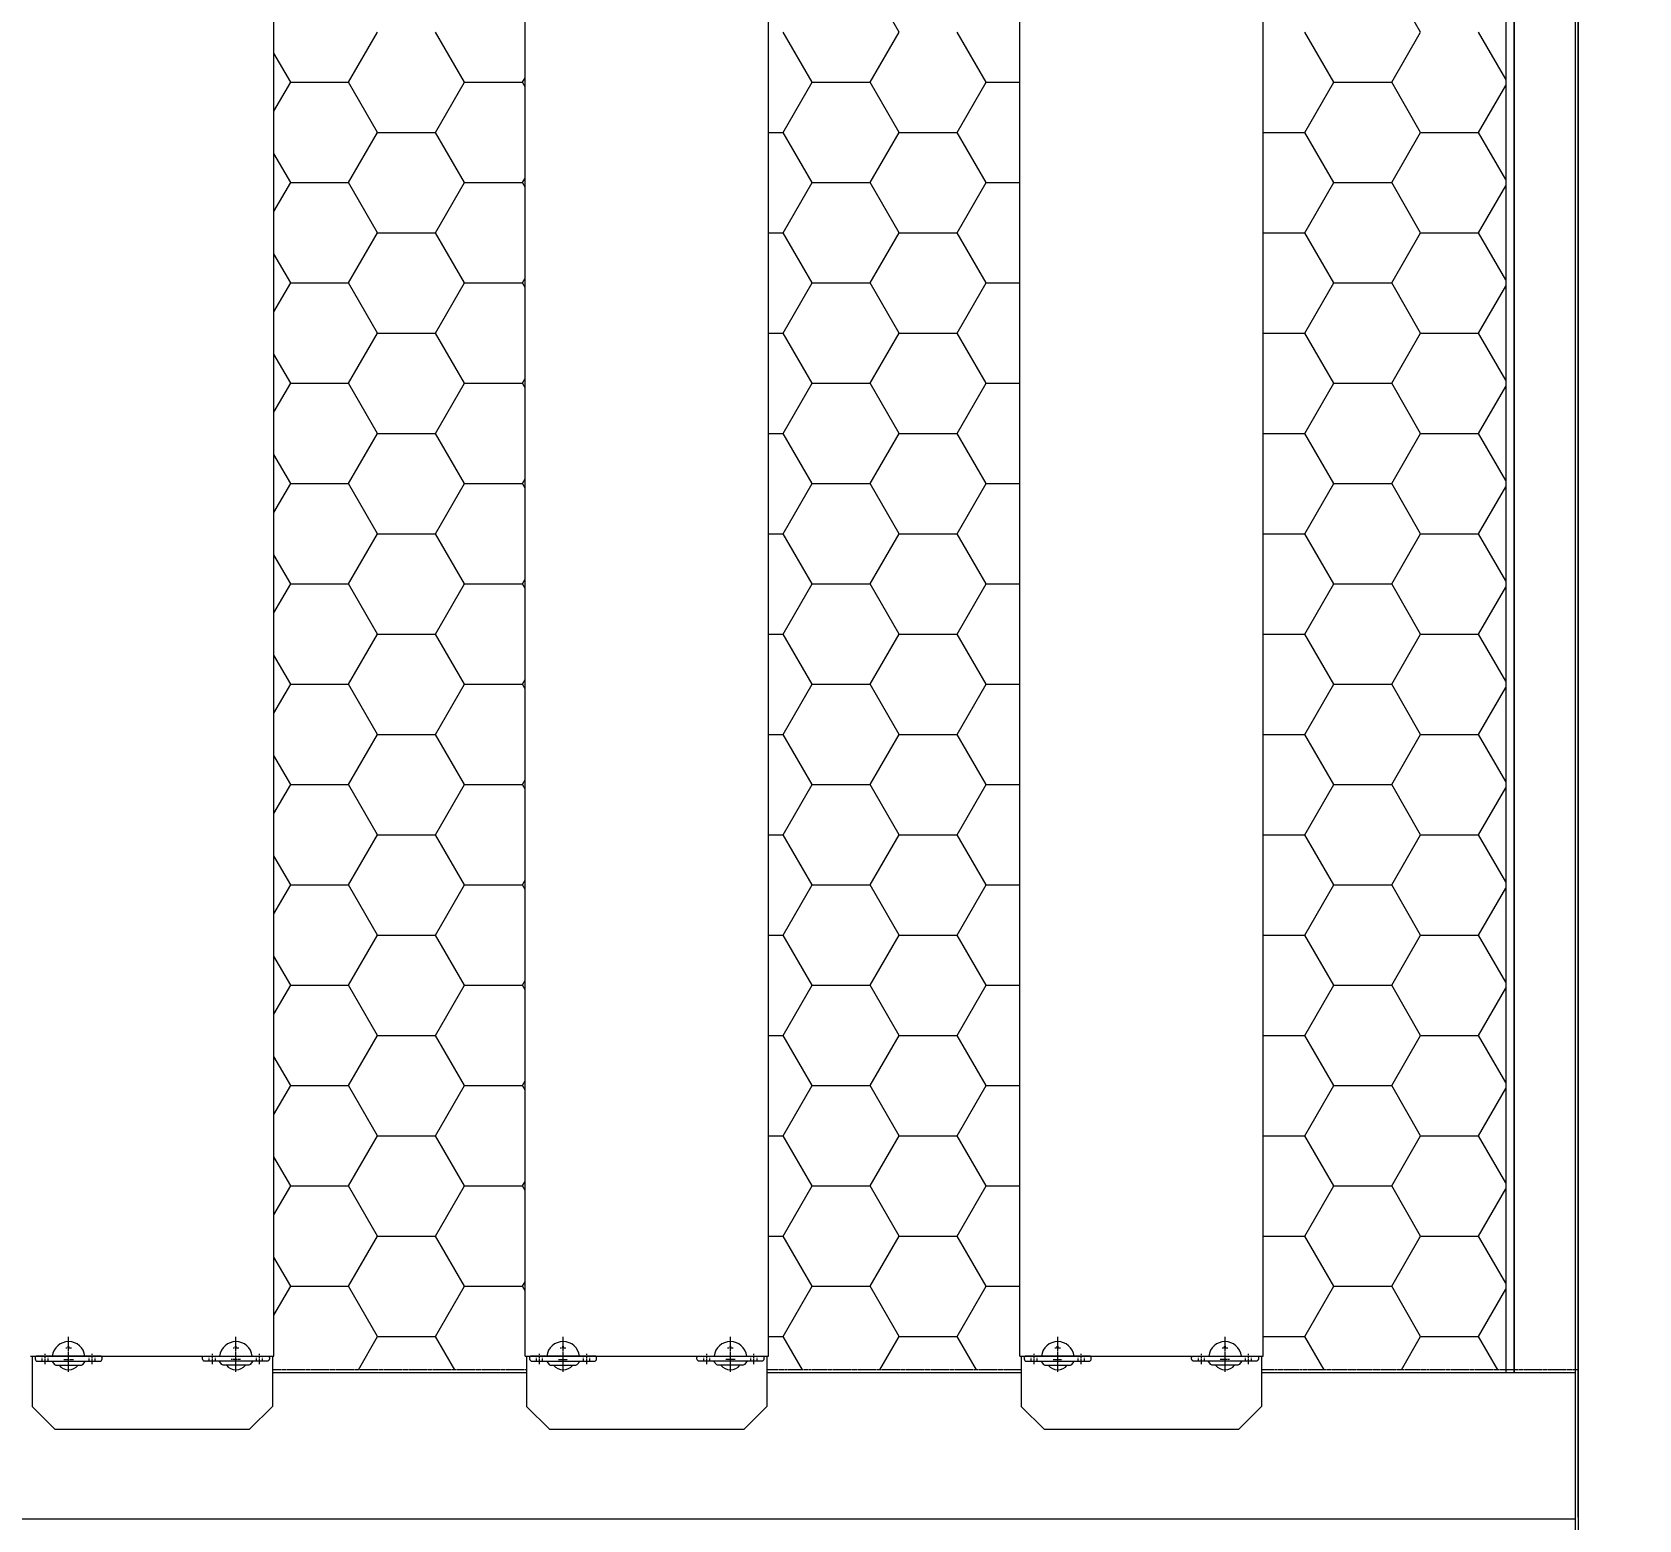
# Model space of a CAD drawing. Header units: millimetres. Extents: x -17070 to 46266, y -291348 to 34996.
# Drawn here: x 21487 to 22543, y 22287 to 23266 of the extents above; entities that cross this region are included whole.
import ezdxf

# ---------------------------------------------------------------- set-up
doc = ezdxf.new("R2010")
doc.units = ezdxf.units.MM
for name, pattern in [('ACISOTGL', [3, 2, -1]), ('CENTER', [2, 1.25, -0.25, 0.25, -0.25]), ('HIDDEN', [0.375, 0.25, -0.125]), ('HIDDENX2', [0.75, 0.5, -0.25])]:
    doc.linetypes.add(name, pattern=pattern)
for name, color, linetype, lineweight in [('AM_0', 7, 'Continuous', 50), ('AM_3', 6, 'ACISOTGL', 9), ('AM_7', 4, 'CENTER', 9)]:
    doc.layers.add(name, color=color, linetype=linetype, lineweight=lineweight)
doc.layers.add('center', color=1, linetype='CENTER')
doc.layers.add('HIDD', color=2, linetype='HIDDENX2')
doc.styles.get("Standard").update_dxf_attribs({"font": 'arial.ttf'})
doc.dimstyles.new('1.40', dxfattribs={"dimscale": 20, "dimtxt": 1.5, "dimasz": 1, "dimexe": 0.5, "dimexo": 0.5, "dimgap": 0.5, "dimtad": 1, "dimdec": 0, "dimzin": 0, "dimdsep": 46, "dimtxsty": 'Standard', "dimcen": 0, "dimclrd": 2, "dimclre": 2, "dimclrt": 3, "dimadec": 0, "dimazin": 0, "dimtfac": 1, "dimtdec": 0, "dimtmove": 0, "dimatfit": 0, "dimfxl": 1, "dimtolj": 1, "dimtzin": 0, "dimlwd": -1, "dimlwe": -1, "dimarcsym": 0})

# ---------------------------------------------------------------- blocks, each defined once
blk = doc.blocks.new('*D621')
at = {"color": 2, "transparency": 16777216}
for p, q in [((24106.4, 22324.1), (24106.4, 22444.1)), ((22333.4, 22204.1), (24116.4, 22204.1)), ((24106.4, 22204.1), (24106.4, 21783.6)), ((22603, 21783.6), (24116.4, 21783.6)), ((24106.4, 21663.6), (24106.4, 21109.2))]:
    blk.add_line(p, q, dxfattribs=at)
for points in [[(24086.4, 22324.1), (24126.4, 22324.1), (24106.4, 22204.1)], [(24086.4, 21663.6), (24126.4, 21663.6), (24106.4, 21783.6)]]:
    blk.add_solid(points, dxfattribs=at)
at = {"layer": 'Defpoints', "color": 0, "transparency": 16777216}
for p in [(22233.4, 22204.1), (22503, 21783.6), (24106.4, 21783.6)]:
    blk.add_point(p, dxfattribs=at)
at = {"color": 3, "lineweight": 5, "transparency": 16777216, "insert": (23975, 21326.4), "char_height": 140, "attachment_point": 5, "rotation": 90}
blk.add_mtext('\\A1;420', dxfattribs=at)
blk = doc.blocks.new('3')
at = {"lineweight": 20}
for p, q in [((22461, 24183.6), (22461, 22383.6)), ((22501, 24181.6), (22501, 21808.6)), ((22503, 24183.6), (22503, 21783.6)), ((21645.6, 22394.6), (21645.6, 23887.6)), ((21810.7, 22394.6), (21810.7, 23887.6)), ((21970.7, 22394.6), (21970.7, 23887.6)), ((22135.9, 22394.6), (22135.9, 23887.6)), ((22295.9, 22394.6), (22295.9, 23887.6)), ((21485.6, 22394.6), (21645.6, 22394.6)), ((21486.6, 22394.6), (21486.6, 22361.6)), ((21644.6, 22394.6), (21644.6, 22361.6)), ((21810.7, 22394.6), (21970.7, 22394.6)), ((21811.7, 22394.6), (21811.7, 22361.6)), ((21969.7, 22394.6), (21969.7, 22361.6)), ((22135.9, 22394.6), (22295.9, 22394.6)), ((22136.9, 22394.6), (22136.9, 22361.6)), ((22294.9, 22394.6), (22294.9, 22361.6)), ((21486.6, 22361.6), (21501.6, 22346.6)), ((21644.6, 22361.6), (21629.6, 22346.6)), ((21811.7, 22361.6), (21826.7, 22346.6)), ((21969.7, 22361.6), (21954.7, 22346.6)), ((22136.9, 22361.6), (22151.9, 22346.6)), ((22294.9, 22361.6), (22279.9, 22346.6)), ((21501.6, 22346.6), (21629.6, 22346.6)), ((21826.7, 22346.6), (21954.7, 22346.6)), ((22151.9, 22346.6), (22279.9, 22346.6)), ((22501, 22350.6), (22501, 22287.6))]:
    blk.add_line(p, q, dxfattribs=at)
at = {"color": 7, "lineweight": 20}
for p, q in [((22461, 22383.6), (22461, 23938.5)), ((22503, 22288.7), (22503, 23938.5))]:
    blk.add_line(p, q, dxfattribs=at)
at = {"color": 7, "linetype": 'Continuous', "lineweight": 20}
for p, q in [((22056.6, 23265.5), (22037.6, 23298.5)), ((22399.5, 23265.5), (22380.5, 23298.5)), ((21694.7, 23232.5), (21713.7, 23265.5)), ((21770.9, 23232.5), (21751.8, 23265.5)), ((21999.5, 23232.5), (21980.4, 23265.5)), ((22037.6, 23232.5), (22056.6, 23265.5)), ((22113.8, 23232.5), (22094.7, 23265.5)), ((22342.4, 23232.5), (22323.3, 23265.5)), ((22380.5, 23232.5), (22399.5, 23265.5)), ((22455.5, 23234.6), (22437.6, 23265.5)), ((21656.6, 23232.5), (21645.6, 23251.6)), ((21645.6, 23213.5), (21656.6, 23232.5)), ((21656.6, 23232.5), (21694.7, 23232.5)), ((21713.7, 23199.5), (21694.7, 23232.5)), ((21751.8, 23199.5), (21770.9, 23232.5)), ((21770.9, 23232.5), (21809, 23232.5)), ((21809, 23232.5), (21810.7, 23235.5)), ((21810.7, 23229.5), (21809, 23232.5)), ((21980.4, 23199.5), (21999.5, 23232.5)), ((21999.5, 23232.5), (22037.6, 23232.5)), ((22056.6, 23199.5), (22037.6, 23232.5)), ((22094.7, 23199.5), (22113.8, 23232.5)), ((22113.8, 23232.5), (22135.9, 23232.5)), ((22323.3, 23199.5), (22342.4, 23232.5)), ((22342.4, 23232.5), (22380.5, 23232.5)), ((22399.5, 23199.5), (22380.5, 23232.5)), ((22437.6, 23199.5), (22455.5, 23230.5)), ((21694.7, 23166.5), (21713.7, 23199.5)), ((21713.7, 23199.5), (21751.8, 23199.5)), ((21770.9, 23166.5), (21751.8, 23199.5)), ((21970.7, 23199.5), (21980.4, 23199.5)), ((21999.5, 23166.5), (21980.4, 23199.5)), ((22037.6, 23166.5), (22056.6, 23199.5)), ((22056.6, 23199.5), (22094.7, 23199.5)), ((22113.8, 23166.5), (22094.7, 23199.5)), ((22295.9, 23199.5), (22323.3, 23199.5)), ((22342.4, 23166.5), (22323.3, 23199.5)), ((22380.5, 23166.5), (22399.5, 23199.5)), ((22399.5, 23199.5), (22437.6, 23199.5)), ((22455.5, 23168.6), (22437.6, 23199.5)), ((21656.6, 23166.5), (21645.6, 23185.6)), ((21645.6, 23147.5), (21656.6, 23166.5)), ((21656.6, 23166.5), (21694.7, 23166.5)), ((21713.7, 23133.5), (21694.7, 23166.5)), ((21751.8, 23133.5), (21770.9, 23166.5)), ((21770.9, 23166.5), (21809, 23166.5)), ((21809, 23166.5), (21810.7, 23169.5)), ((21810.7, 23163.5), (21809, 23166.5)), ((21980.4, 23133.5), (21999.5, 23166.5)), ((21999.5, 23166.5), (22037.6, 23166.5)), ((22056.6, 23133.5), (22037.6, 23166.5)), ((22094.7, 23133.5), (22113.8, 23166.5)), ((22113.8, 23166.5), (22135.9, 23166.5)), ((22323.3, 23133.5), (22342.4, 23166.5)), ((22342.4, 23166.5), (22380.5, 23166.5)), ((22399.5, 23133.5), (22380.5, 23166.5)), ((22437.6, 23133.5), (22455.5, 23164.5)), ((21694.7, 23100.5), (21713.7, 23133.5)), ((21713.7, 23133.5), (21751.8, 23133.5)), ((21770.9, 23100.5), (21751.8, 23133.5)), ((21970.7, 23133.5), (21980.4, 23133.5)), ((21999.5, 23100.5), (21980.4, 23133.5)), ((22037.6, 23100.5), (22056.6, 23133.5)), ((22056.6, 23133.5), (22094.7, 23133.5)), ((22113.8, 23100.5), (22094.7, 23133.5)), ((22295.9, 23133.5), (22323.3, 23133.5)), ((22342.4, 23100.5), (22323.3, 23133.5)), ((22380.5, 23100.5), (22399.5, 23133.5)), ((22399.5, 23133.5), (22437.6, 23133.5)), ((22455.5, 23102.6), (22437.6, 23133.5)), ((21656.6, 23100.5), (21645.6, 23119.6)), ((21809, 23100.5), (21810.7, 23103.6)), ((21645.6, 23081.5), (21656.6, 23100.5)), ((21656.6, 23100.5), (21694.7, 23100.5)), ((21713.7, 23067.5), (21694.7, 23100.5)), ((21751.8, 23067.5), (21770.9, 23100.5)), ((21770.9, 23100.5), (21809, 23100.5)), ((21810.7, 23097.5), (21809, 23100.5)), ((21980.4, 23067.5), (21999.5, 23100.5)), ((21999.5, 23100.5), (22037.6, 23100.5)), ((22056.6, 23067.5), (22037.6, 23100.5)), ((22094.7, 23067.5), (22113.8, 23100.5)), ((22113.8, 23100.5), (22135.9, 23100.5)), ((22323.3, 23067.5), (22342.4, 23100.5)), ((22342.4, 23100.5), (22380.5, 23100.5)), ((22399.5, 23067.5), (22380.5, 23100.5)), ((22437.6, 23067.5), (22455.5, 23098.5)), ((21694.7, 23034.5), (21713.7, 23067.5)), ((21713.7, 23067.5), (21751.8, 23067.5)), ((21770.9, 23034.5), (21751.8, 23067.5)), ((21970.7, 23067.5), (21980.4, 23067.5)), ((21999.5, 23034.5), (21980.4, 23067.5)), ((22037.6, 23034.5), (22056.6, 23067.5)), ((22056.6, 23067.5), (22094.7, 23067.5)), ((22113.8, 23034.5), (22094.7, 23067.5)), ((22295.9, 23067.5), (22323.3, 23067.5)), ((22342.4, 23034.5), (22323.3, 23067.5)), ((22380.5, 23034.5), (22399.5, 23067.5)), ((22399.5, 23067.5), (22437.6, 23067.5)), ((22455.5, 23036.6), (22437.6, 23067.5)), ((21656.6, 23034.5), (21645.6, 23053.6)), ((21645.6, 23015.5), (21656.6, 23034.5)), ((21656.6, 23034.5), (21694.7, 23034.5)), ((21713.7, 23001.5), (21694.7, 23034.5)), ((21751.8, 23001.5), (21770.9, 23034.5)), ((21770.9, 23034.5), (21809, 23034.5)), ((21809, 23034.5), (21810.7, 23037.6)), ((21810.7, 23031.5), (21809, 23034.5)), ((21980.4, 23001.5), (21999.5, 23034.5)), ((21999.5, 23034.5), (22037.6, 23034.5)), ((22056.6, 23001.5), (22037.6, 23034.5)), ((22094.7, 23001.5), (22113.8, 23034.5)), ((22113.8, 23034.5), (22135.9, 23034.5)), ((22323.3, 23001.5), (22342.4, 23034.5)), ((22342.4, 23034.5), (22380.5, 23034.5)), ((22399.5, 23001.5), (22380.5, 23034.5)), ((22437.6, 23001.5), (22455.5, 23032.5)), ((21694.7, 22968.6), (21713.7, 23001.5)), ((21713.7, 23001.5), (21751.8, 23001.5)), ((21770.9, 22968.6), (21751.8, 23001.5)), ((21970.7, 23001.5), (21980.4, 23001.5)), ((21999.5, 22968.6), (21980.4, 23001.5)), ((22037.6, 22968.6), (22056.6, 23001.5)), ((22056.6, 23001.5), (22094.7, 23001.5)), ((22113.8, 22968.6), (22094.7, 23001.5)), ((22295.9, 23001.5), (22323.3, 23001.5)), ((22342.4, 22968.6), (22323.3, 23001.5)), ((22380.5, 22968.6), (22399.5, 23001.5)), ((22399.5, 23001.5), (22437.6, 23001.5)), ((22455.5, 22970.6), (22437.6, 23001.5)), ((21656.6, 22968.6), (21645.6, 22987.6)), ((21645.6, 22949.5), (21656.6, 22968.6)), ((21656.6, 22968.6), (21694.7, 22968.6)), ((21713.7, 22935.6), (21694.7, 22968.6)), ((21751.8, 22935.6), (21770.9, 22968.6)), ((21770.9, 22968.6), (21809, 22968.6)), ((21809, 22968.6), (21810.7, 22971.6)), ((21810.7, 22965.5), (21809, 22968.6)), ((21980.4, 22935.6), (21999.5, 22968.6)), ((21999.5, 22968.6), (22037.6, 22968.6)), ((22056.6, 22935.6), (22037.6, 22968.6)), ((22094.7, 22935.6), (22113.8, 22968.6)), ((22113.8, 22968.6), (22135.9, 22968.6)), ((22323.3, 22935.6), (22342.4, 22968.6)), ((22342.4, 22968.6), (22380.5, 22968.6)), ((22399.5, 22935.6), (22380.5, 22968.6)), ((22437.6, 22935.6), (22455.5, 22966.5)), ((21694.7, 22902.6), (21713.7, 22935.6)), ((21713.7, 22935.6), (21751.8, 22935.6)), ((21770.9, 22902.6), (21751.8, 22935.6)), ((21970.7, 22935.6), (21980.4, 22935.6)), ((21999.5, 22902.6), (21980.4, 22935.6)), ((22037.6, 22902.6), (22056.6, 22935.6)), ((22056.6, 22935.6), (22094.7, 22935.6)), ((22113.8, 22902.6), (22094.7, 22935.6)), ((22295.9, 22935.6), (22323.3, 22935.6)), ((22342.4, 22902.6), (22323.3, 22935.6)), ((22380.5, 22902.6), (22399.5, 22935.6)), ((22399.5, 22935.6), (22437.6, 22935.6)), ((22455.5, 22904.6), (22437.6, 22935.6)), ((21656.6, 22902.6), (21645.6, 22921.6)), ((21645.6, 22883.5), (21656.6, 22902.6)), ((21656.6, 22902.6), (21694.7, 22902.6)), ((21713.7, 22869.6), (21694.7, 22902.6)), ((21751.8, 22869.6), (21770.9, 22902.6)), ((21770.9, 22902.6), (21809, 22902.6)), ((21809, 22902.6), (21810.7, 22905.6)), ((21810.7, 22899.5), (21809, 22902.6)), ((21980.4, 22869.6), (21999.5, 22902.6)), ((21999.5, 22902.6), (22037.6, 22902.6)), ((22056.6, 22869.6), (22037.6, 22902.6)), ((22094.7, 22869.6), (22113.8, 22902.6)), ((22113.8, 22902.6), (22135.9, 22902.6)), ((22323.3, 22869.6), (22342.4, 22902.6)), ((22342.4, 22902.6), (22380.5, 22902.6)), ((22399.5, 22869.6), (22380.5, 22902.6)), ((22437.6, 22869.6), (22455.5, 22900.5)), ((21694.7, 22836.6), (21713.7, 22869.6)), ((21713.7, 22869.6), (21751.8, 22869.6)), ((21770.9, 22836.6), (21751.8, 22869.6)), ((21970.7, 22869.6), (21980.4, 22869.6)), ((21999.5, 22836.6), (21980.4, 22869.6)), ((22037.6, 22836.6), (22056.6, 22869.6)), ((22056.6, 22869.6), (22094.7, 22869.6)), ((22113.8, 22836.6), (22094.7, 22869.6)), ((22295.9, 22869.6), (22323.3, 22869.6)), ((22342.4, 22836.6), (22323.3, 22869.6)), ((22380.5, 22836.6), (22399.5, 22869.6)), ((22399.5, 22869.6), (22437.6, 22869.6)), ((22455.5, 22838.6), (22437.6, 22869.6)), ((21656.6, 22836.6), (21645.6, 22855.6)), ((21809, 22836.6), (21810.7, 22839.6)), ((21645.6, 22817.5), (21656.6, 22836.6)), ((21656.6, 22836.6), (21694.7, 22836.6)), ((21713.7, 22803.6), (21694.7, 22836.6)), ((21751.8, 22803.6), (21770.9, 22836.6)), ((21770.9, 22836.6), (21809, 22836.6)), ((21810.7, 22833.6), (21809, 22836.6)), ((21980.4, 22803.6), (21999.5, 22836.6)), ((21999.5, 22836.6), (22037.6, 22836.6)), ((22056.6, 22803.6), (22037.6, 22836.6)), ((22094.7, 22803.6), (22113.8, 22836.6)), ((22113.8, 22836.6), (22135.9, 22836.6)), ((22323.3, 22803.6), (22342.4, 22836.6)), ((22342.4, 22836.6), (22380.5, 22836.6)), ((22399.5, 22803.6), (22380.5, 22836.6)), ((22437.6, 22803.6), (22455.5, 22834.5)), ((21694.7, 22770.6), (21713.7, 22803.6)), ((21713.7, 22803.6), (21751.8, 22803.6)), ((21770.9, 22770.6), (21751.8, 22803.6)), ((21970.7, 22803.6), (21980.4, 22803.6)), ((21999.5, 22770.6), (21980.4, 22803.6)), ((22037.6, 22770.6), (22056.6, 22803.6)), ((22056.6, 22803.6), (22094.7, 22803.6)), ((22113.8, 22770.6), (22094.7, 22803.6)), ((22295.9, 22803.6), (22323.3, 22803.6)), ((22342.4, 22770.6), (22323.3, 22803.6)), ((22380.5, 22770.6), (22399.5, 22803.6)), ((22399.5, 22803.6), (22437.6, 22803.6)), ((22455.5, 22772.6), (22437.6, 22803.6)), ((21656.6, 22770.6), (21645.6, 22789.6)), ((21645.6, 22751.5), (21656.6, 22770.6)), ((21656.6, 22770.6), (21694.7, 22770.6)), ((21713.7, 22737.6), (21694.7, 22770.6)), ((21751.8, 22737.6), (21770.9, 22770.6)), ((21770.9, 22770.6), (21809, 22770.6)), ((21809, 22770.6), (21810.7, 22773.6)), ((21810.7, 22767.6), (21809, 22770.6)), ((21980.4, 22737.6), (21999.5, 22770.6)), ((21999.5, 22770.6), (22037.6, 22770.6)), ((22056.6, 22737.6), (22037.6, 22770.6)), ((22094.7, 22737.6), (22113.8, 22770.6)), ((22113.8, 22770.6), (22135.9, 22770.6)), ((22323.3, 22737.6), (22342.4, 22770.6)), ((22342.4, 22770.6), (22380.5, 22770.6)), ((22399.5, 22737.6), (22380.5, 22770.6)), ((22437.6, 22737.6), (22455.5, 22768.5)), ((21694.7, 22704.6), (21713.7, 22737.6)), ((21713.7, 22737.6), (21751.8, 22737.6)), ((21770.9, 22704.6), (21751.8, 22737.6)), ((21970.7, 22737.6), (21980.4, 22737.6)), ((21999.5, 22704.6), (21980.4, 22737.6)), ((22037.6, 22704.6), (22056.6, 22737.6)), ((22056.6, 22737.6), (22094.7, 22737.6)), ((22113.8, 22704.6), (22094.7, 22737.6)), ((22295.9, 22737.6), (22323.3, 22737.6)), ((22342.4, 22704.6), (22323.3, 22737.6)), ((22380.5, 22704.6), (22399.5, 22737.6)), ((22399.5, 22737.6), (22437.6, 22737.6)), ((22455.5, 22706.6), (22437.6, 22737.6)), ((21656.6, 22704.6), (21645.6, 22723.6)), ((21645.6, 22685.5), (21656.6, 22704.6)), ((21656.6, 22704.6), (21694.7, 22704.6)), ((21713.7, 22671.6), (21694.7, 22704.6)), ((21751.8, 22671.6), (21770.9, 22704.6)), ((21770.9, 22704.6), (21809, 22704.6)), ((21809, 22704.6), (21810.7, 22707.6)), ((21810.7, 22701.6), (21809, 22704.6)), ((21980.4, 22671.6), (21999.5, 22704.6)), ((21999.5, 22704.6), (22037.6, 22704.6)), ((22056.6, 22671.6), (22037.6, 22704.6)), ((22094.7, 22671.6), (22113.8, 22704.6)), ((22113.8, 22704.6), (22135.9, 22704.6)), ((22323.3, 22671.6), (22342.4, 22704.6)), ((22342.4, 22704.6), (22380.5, 22704.6)), ((22399.5, 22671.6), (22380.5, 22704.6)), ((22437.6, 22671.6), (22455.5, 22702.5)), ((21694.7, 22638.6), (21713.7, 22671.6)), ((21713.7, 22671.6), (21751.8, 22671.6)), ((21770.9, 22638.6), (21751.8, 22671.6)), ((21970.7, 22671.6), (21980.4, 22671.6)), ((21999.5, 22638.6), (21980.4, 22671.6)), ((22037.6, 22638.6), (22056.6, 22671.6)), ((22056.6, 22671.6), (22094.7, 22671.6)), ((22113.8, 22638.6), (22094.7, 22671.6)), ((22295.9, 22671.6), (22323.3, 22671.6)), ((22342.4, 22638.6), (22323.3, 22671.6)), ((22380.5, 22638.6), (22399.5, 22671.6)), ((22399.5, 22671.6), (22437.6, 22671.6)), ((22455.5, 22640.6), (22437.6, 22671.6)), ((21656.6, 22638.6), (21645.6, 22657.7)), ((21645.6, 22619.5), (21656.6, 22638.6)), ((21656.6, 22638.6), (21694.7, 22638.6)), ((21713.7, 22605.6), (21694.7, 22638.6)), ((21751.8, 22605.6), (21770.9, 22638.6)), ((21770.9, 22638.6), (21809, 22638.6)), ((21809, 22638.6), (21810.7, 22641.6)), ((21810.7, 22635.6), (21809, 22638.6)), ((21980.4, 22605.6), (21999.5, 22638.6)), ((21999.5, 22638.6), (22037.6, 22638.6)), ((22056.6, 22605.6), (22037.6, 22638.6)), ((22094.7, 22605.6), (22113.8, 22638.6)), ((22113.8, 22638.6), (22135.9, 22638.6)), ((22323.3, 22605.6), (22342.4, 22638.6)), ((22342.4, 22638.6), (22380.5, 22638.6)), ((22399.5, 22605.6), (22380.5, 22638.6)), ((22437.6, 22605.6), (22455.5, 22636.6)), ((21694.7, 22572.6), (21713.7, 22605.6)), ((21713.7, 22605.6), (21751.8, 22605.6)), ((21770.9, 22572.6), (21751.8, 22605.6)), ((21970.7, 22605.6), (21980.4, 22605.6)), ((21999.5, 22572.6), (21980.4, 22605.6)), ((22037.6, 22572.6), (22056.6, 22605.6)), ((22056.6, 22605.6), (22094.7, 22605.6)), ((22113.8, 22572.6), (22094.7, 22605.6)), ((22295.9, 22605.6), (22323.3, 22605.6)), ((22342.4, 22572.6), (22323.3, 22605.6)), ((22380.5, 22572.6), (22399.5, 22605.6)), ((22399.5, 22605.6), (22437.6, 22605.6)), ((22455.5, 22574.7), (22437.6, 22605.6)), ((21656.6, 22572.6), (21645.6, 22591.7)), ((21809, 22572.6), (21810.7, 22575.6)), ((21645.6, 22553.6), (21656.6, 22572.6)), ((21656.6, 22572.6), (21694.7, 22572.6)), ((21713.7, 22539.6), (21694.7, 22572.6)), ((21751.8, 22539.6), (21770.9, 22572.6)), ((21770.9, 22572.6), (21809, 22572.6)), ((21810.7, 22569.6), (21809, 22572.6)), ((21980.4, 22539.6), (21999.5, 22572.6)), ((21999.5, 22572.6), (22037.6, 22572.6)), ((22056.6, 22539.6), (22037.6, 22572.6)), ((22094.7, 22539.6), (22113.8, 22572.6)), ((22113.8, 22572.6), (22135.9, 22572.6)), ((22323.3, 22539.6), (22342.4, 22572.6)), ((22342.4, 22572.6), (22380.5, 22572.6)), ((22399.5, 22539.6), (22380.5, 22572.6)), ((22437.6, 22539.6), (22455.5, 22570.6)), ((21694.7, 22506.6), (21713.7, 22539.6)), ((21713.7, 22539.6), (21751.8, 22539.6)), ((21770.9, 22506.6), (21751.8, 22539.6)), ((21970.7, 22539.6), (21980.4, 22539.6)), ((21999.5, 22506.6), (21980.4, 22539.6)), ((22037.6, 22506.6), (22056.6, 22539.6)), ((22056.6, 22539.6), (22094.7, 22539.6)), ((22113.8, 22506.6), (22094.7, 22539.6)), ((22295.9, 22539.6), (22323.3, 22539.6)), ((22342.4, 22506.6), (22323.3, 22539.6)), ((22380.5, 22506.6), (22399.5, 22539.6)), ((22399.5, 22539.6), (22437.6, 22539.6)), ((22455.5, 22508.7), (22437.6, 22539.6)), ((21656.6, 22506.6), (21645.6, 22525.7)), ((21645.6, 22487.6), (21656.6, 22506.6)), ((21656.6, 22506.6), (21694.7, 22506.6)), ((21713.7, 22473.6), (21694.7, 22506.6)), ((21751.8, 22473.6), (21770.9, 22506.6)), ((21770.9, 22506.6), (21809, 22506.6)), ((21809, 22506.6), (21810.7, 22509.6)), ((21810.7, 22503.6), (21809, 22506.6)), ((21980.4, 22473.6), (21999.5, 22506.6)), ((21999.5, 22506.6), (22037.6, 22506.6)), ((22056.6, 22473.6), (22037.6, 22506.6)), ((22094.7, 22473.6), (22113.8, 22506.6)), ((22113.8, 22506.6), (22135.9, 22506.6)), ((22323.3, 22473.6), (22342.4, 22506.6)), ((22342.4, 22506.6), (22380.5, 22506.6)), ((22399.5, 22473.6), (22380.5, 22506.6)), ((22437.6, 22473.6), (22455.5, 22504.6)), ((21694.7, 22440.6), (21713.7, 22473.6)), ((21713.7, 22473.6), (21751.8, 22473.6)), ((21770.9, 22440.6), (21751.8, 22473.6)), ((21970.7, 22473.6), (21980.4, 22473.6)), ((21999.5, 22440.6), (21980.4, 22473.6)), ((22037.6, 22440.6), (22056.6, 22473.6)), ((22056.6, 22473.6), (22094.7, 22473.6)), ((22113.8, 22440.6), (22094.7, 22473.6)), ((22295.9, 22473.6), (22323.3, 22473.6)), ((22342.4, 22440.6), (22323.3, 22473.6)), ((22380.5, 22440.6), (22399.5, 22473.6)), ((22399.5, 22473.6), (22437.6, 22473.6)), ((22455.5, 22442.7), (22437.6, 22473.6)), ((21656.6, 22440.6), (21645.6, 22459.7)), ((21645.6, 22421.6), (21656.6, 22440.6)), ((21656.6, 22440.6), (21694.7, 22440.6)), ((21713.7, 22407.6), (21694.7, 22440.6)), ((21751.8, 22407.6), (21770.9, 22440.6)), ((21770.9, 22440.6), (21809, 22440.6)), ((21809, 22440.6), (21810.7, 22443.6)), ((21810.7, 22437.6), (21809, 22440.6)), ((21980.4, 22407.6), (21999.5, 22440.6)), ((21999.5, 22440.6), (22037.6, 22440.6)), ((22056.6, 22407.6), (22037.6, 22440.6)), ((22094.7, 22407.6), (22113.8, 22440.6)), ((22113.8, 22440.6), (22135.9, 22440.6)), ((22323.3, 22407.6), (22342.4, 22440.6)), ((22342.4, 22440.6), (22380.5, 22440.6)), ((22399.5, 22407.6), (22380.5, 22440.6)), ((22437.6, 22407.6), (22455.5, 22438.6)), ((21701.1, 22385.6), (21713.7, 22407.6)), ((21713.7, 22407.6), (21751.8, 22407.6)), ((21764.5, 22385.6), (21751.8, 22407.6)), ((21970.7, 22407.6), (21980.4, 22407.6)), ((21993.1, 22385.6), (21980.4, 22407.6)), ((22044, 22385.6), (22056.6, 22407.6)), ((22056.6, 22407.6), (22094.7, 22407.6)), ((22107.4, 22385.6), (22094.7, 22407.6)), ((22295.9, 22407.6), (22323.3, 22407.6)), ((22336, 22385.6), (22323.3, 22407.6)), ((22386.9, 22385.6), (22399.5, 22407.6)), ((22399.5, 22407.6), (22437.6, 22407.6)), ((22450.3, 22385.6), (22437.6, 22407.6))]:
    blk.add_line(p, q, dxfattribs=at)
at = {"color": 0, "lineweight": 20}
blk.add_lwpolyline([(22295.9, 23870.6), (22455.5, 23870.6), (22455.5, 22383.6)], dxfattribs=at)
at = {"color": 7, "linetype": 'Continuous', "lineweight": 20}
for points in [[(21488.6, 22392.9, 0.414214), (21490.2, 22391.3), (21531, 22391.3, 0.414214), (21532.6, 22392.9), (21532.6, 22393.7, 0.414214), (21531.7, 22394.6), (21489.5, 22394.6, 0.414214), (21488.6, 22393.7)], [(21642.6, 22392.9, -0.414214), (21641, 22391.3), (21600.2, 22391.3, -0.414214), (21598.6, 22392.9), (21598.6, 22393.7, -0.414214), (21599.5, 22394.6), (21641.7, 22394.6, -0.414214), (21642.6, 22393.7)], [(21813.7, 22392.9, 0.414214), (21815.3, 22391.3), (21856.1, 22391.3, 0.414214), (21857.7, 22392.9), (21857.7, 22393.7, 0.414214), (21856.8, 22394.6), (21814.6, 22394.6, 0.414214), (21813.7, 22393.7)], [(21967.7, 22392.9, -0.414214), (21966.1, 22391.3), (21925.3, 22391.3, -0.414214), (21923.7, 22392.9), (21923.7, 22393.7, -0.414214), (21924.6, 22394.6), (21966.8, 22394.6, -0.414214), (21967.7, 22393.7)], [(22138.9, 22392.9, 0.414214), (22140.5, 22391.3), (22181.3, 22391.3, 0.414214), (22182.9, 22392.9), (22182.9, 22393.7, 0.414214), (22182, 22394.6), (22139.8, 22394.6, 0.414214), (22138.9, 22393.7)], [(22292.9, 22392.9, -0.414214), (22291.3, 22391.3), (22250.5, 22391.3, -0.414214), (22248.9, 22392.9), (22248.9, 22393.7, -0.414214), (22249.8, 22394.6), (22292, 22394.6, -0.414214), (22292.9, 22393.7)]]:
    blk.add_lwpolyline(points, format="xyb", close=True, dxfattribs=at)
at = {"color": 7, "lineweight": 20}
for centre, start, end in [((22499.9, 22936.7), 359.7799, 0), ((22499.9, 22928.5), 0, 0.2449)]:
    blk.add_arc(centre, 3.1, start, end, dxfattribs=at)
at = {"layer": 'AM_0', "lineweight": 20}
for points in [[(21499.4, 22391.3, -0.228571), (21499.7, 22391.2), (21501.3, 22389.2, 0.228571), (21502.2, 22388.7), (21519, 22388.7, 0.228571), (21519.9, 22389.2), (21521.4, 22391.2, -0.228571), (21521.8, 22391.3)], [(21631.8, 22391.3, 0.228571), (21631.4, 22391.2), (21629.9, 22389.2, -0.228571), (21629, 22388.7), (21612.2, 22388.7, -0.228571), (21611.3, 22389.2), (21609.7, 22391.2, 0.228571), (21609.4, 22391.3)], [(21824.5, 22391.3, -0.228571), (21824.9, 22391.2), (21826.5, 22389.2, 0.228571), (21827.3, 22388.7), (21844.1, 22388.7, 0.228571), (21845, 22389.2), (21846.6, 22391.2, -0.228571), (21847, 22391.3)], [(21957, 22391.3, 0.228571), (21956.6, 22391.2), (21955, 22389.2, -0.228571), (21954.1, 22388.7), (21937.3, 22388.7, -0.228571), (21936.5, 22389.2), (21934.9, 22391.2, 0.228571), (21934.5, 22391.3)], [(22149.6, 22391.3, -0.228571), (22150, 22391.2), (22151.6, 22389.2, 0.228571), (22152.5, 22388.7), (22169.3, 22388.7, 0.228571), (22170.1, 22389.2), (22171.7, 22391.2, -0.228571), (22172.1, 22391.3)], [(22282.1, 22391.3, 0.228571), (22281.7, 22391.2), (22280.1, 22389.2, -0.228571), (22279.3, 22388.7), (22262.5, 22388.7, -0.228571), (22261.6, 22389.2), (22260, 22391.2, 0.228571), (22259.6, 22391.3)]]:
    blk.add_lwpolyline(points, format="xyb", dxfattribs=at)
for centre, radius, start, end in [((21510.6, 22393.4), 10.8, 6.7772, 173.2228), ((21620.6, 22393.4), 10.8, 6.7772, 173.2228), ((21835.7, 22393.4), 10.8, 6.7772, 173.2228), ((21945.7, 22393.4), 10.8, 6.7772, 173.2228), ((22160.9, 22393.4), 10.8, 6.7772, 173.2228), ((22270.9, 22393.4), 10.8, 6.7772, 173.2228), ((21510.6, 22393.6), 7.94, 217.5497, 322.4503), ((21620.6, 22393.6), 7.94, 217.5497, 322.4503), ((21835.7, 22393.6), 7.94, 217.5497, 322.4503), ((21945.7, 22393.6), 7.94, 217.5497, 322.4503), ((22160.9, 22393.6), 7.94, 217.5497, 322.4503), ((22270.9, 22393.6), 7.94, 217.5497, 322.4503)]:
    blk.add_arc(centre, radius, start, end, dxfattribs=at)
at = {"layer": 'AM_3', "lineweight": 20}
for p, q in [((21510.3, 22399.9), (21510.3, 22401.1)), ((21510.8, 22399.9), (21510.8, 22401.1)), ((21620.3, 22399.9), (21620.3, 22401.1)), ((21620.8, 22399.9), (21620.8, 22401.1)), ((21835.5, 22399.9), (21835.5, 22401.1)), ((21836, 22399.9), (21836, 22401.1)), ((21945.5, 22399.9), (21945.5, 22401.1)), ((21946, 22399.9), (21946, 22401.1)), ((22160.6, 22399.9), (22160.6, 22401.1)), ((22161.1, 22399.9), (22161.1, 22401.1)), ((22270.6, 22399.9), (22270.6, 22401.1)), ((22271.1, 22399.9), (22271.1, 22401.1)), ((21493.1, 22391), (21493.1, 22394.6)), ((21497.1, 22391), (21497.1, 22394.6)), ((21524.1, 22391), (21524.1, 22394.6)), ((21528.1, 22391), (21528.1, 22394.6)), ((21603.1, 22391), (21603.1, 22394.6)), ((21607.1, 22391), (21607.1, 22394.6)), ((21634.1, 22391), (21634.1, 22394.6)), ((21638.1, 22391), (21638.1, 22394.6)), ((21818.2, 22391), (21818.2, 22394.6)), ((21822.2, 22391), (21822.2, 22394.6)), ((21849.2, 22391), (21849.2, 22394.6)), ((21853.2, 22391), (21853.2, 22394.6)), ((21928.2, 22391), (21928.2, 22394.6)), ((21932.2, 22391), (21932.2, 22394.6)), ((21959.2, 22391), (21959.2, 22394.6)), ((21963.2, 22391), (21963.2, 22394.6)), ((22143.4, 22391), (22143.4, 22394.6)), ((22147.4, 22391), (22147.4, 22394.6)), ((22174.4, 22391), (22174.4, 22394.6)), ((22178.4, 22391), (22178.4, 22394.6)), ((22253.4, 22391), (22253.4, 22394.6)), ((22257.4, 22391), (22257.4, 22394.6)), ((22284.4, 22391), (22284.4, 22394.6)), ((22288.4, 22391), (22288.4, 22394.6))]:
    blk.add_line(p, q, dxfattribs=at)
for centre in [(21510.6, 22390.4), (21620.6, 22390.4), (21835.7, 22390.4), (21945.7, 22390.4), (22160.9, 22390.4), (22270.9, 22390.4)]:
    blk.add_arc(centre, 9.57, 78.69, 101.31, dxfattribs=at)
at = {"layer": 'AM_7', "lineweight": 20}
for p, q in [((21510.6, 22384.3), (21510.6, 22407.3)), ((21620.6, 22384.3), (21620.6, 22407.3)), ((21835.7, 22384.3), (21835.7, 22407.3)), ((21945.7, 22384.3), (21945.7, 22407.3)), ((22160.9, 22384.3), (22160.9, 22407.3)), ((22270.9, 22384.3), (22270.9, 22407.3)), ((21495.1, 22389.4), (21495.1, 22396.2)), ((21526.1, 22389.4), (21526.1, 22396.2)), ((21605.1, 22389.4), (21605.1, 22396.2)), ((21636.1, 22389.4), (21636.1, 22396.2)), ((21820.2, 22389.4), (21820.2, 22396.2)), ((21851.2, 22389.4), (21851.2, 22396.2)), ((21930.2, 22389.4), (21930.2, 22396.2)), ((21961.2, 22389.4), (21961.2, 22396.2)), ((22145.4, 22389.4), (22145.4, 22396.2)), ((22176.4, 22389.4), (22176.4, 22396.2)), ((22255.4, 22389.4), (22255.4, 22396.2)), ((22286.4, 22389.4), (22286.4, 22396.2)), ((21507.5, 22392.4), (21513.7, 22392.4)), ((21623.7, 22392.4), (21617.5, 22392.4)), ((21832.7, 22392.4), (21838.8, 22392.4)), ((21948.8, 22392.4), (21942.7, 22392.4)), ((22157.8, 22392.4), (22163.9, 22392.4)), ((22273.9, 22392.4), (22267.8, 22392.4))]:
    blk.add_line(p, q, dxfattribs=at)
at = {"layer": 'center', "lineweight": 20}
for p, q in [((21811.7, 22385.6), (21644.6, 22385.6)), ((22136.9, 22385.6), (21969.7, 22385.6)), ((22503, 22385.6), (22294.9, 22385.6)), ((22503, 22385.6), (22503, 22285.6))]:
    blk.add_line(p, q, dxfattribs=at)
at = {"layer": 'HIDD', "linetype": 'HIDDEN', "lineweight": 20}
for p, q in [((21811.7, 22383.6), (21644.6, 22383.6)), ((22136.9, 22383.6), (21969.7, 22383.6)), ((22501, 22383.6), (22294.9, 22383.6)), ((22501, 22383.6), (22501, 22287.6)), ((20305, 22287.6), (22501, 22287.6))]:
    blk.add_line(p, q, dxfattribs=at)

msp = doc.modelspace()

# ---------------------------------------------------------------- block references
msp.add_blockref('3', (0, 0))

# ---------------------------------------------------------------- dimensions: what is measured, and where the dimension line sits
at = {"lineweight": 5}
dim = msp.add_linear_dim(base=(24106.4342, 21783.6413), p1=(22233.3524, 22204.067), p2=(22503.0177, 21783.6413), angle=90, dimstyle='1.40', override={"dimtxt": 7, "dimasz": 6, "dimexo": 5, "dimgap": 3}, dxfattribs=at)
dim.commit()
dim.dimension.update_dxf_attribs({"geometry": '*D621', "text_midpoint": (23974.9539, 21326.4039)})

doc.saveas('drawing.dxf')
